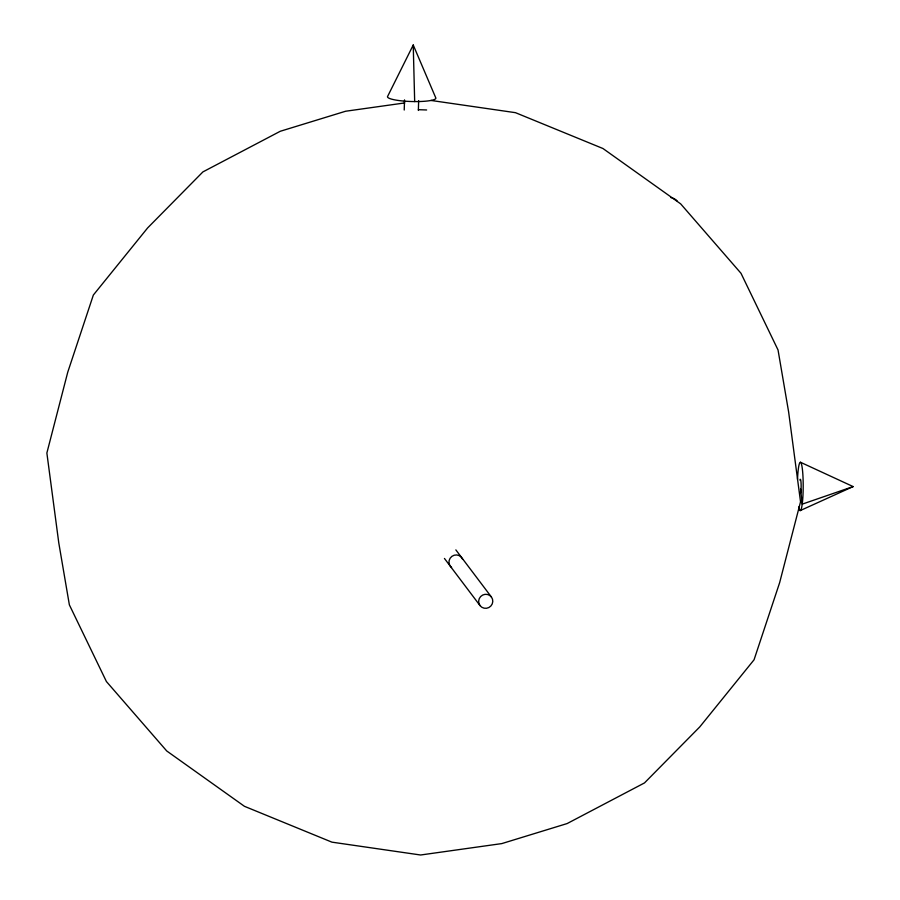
<?xml version="1.0" encoding="UTF-8"?>
<svg xmlns="http://www.w3.org/2000/svg" width="900" height="900" viewBox="0 0 900 900"><rect width="100%" height="100%" fill="white"/><g stroke="black" fill="none" stroke-linecap="round" stroke-linejoin="round"><path stroke-width="1.35" d="M404.224 110.025L404.527 99.889M418.365 110.441L418.657 100.62M413.235 45L387.72 96.199A24.199 4.072 1.7 0 0 411.514 101.52A24.199 4.072 1.7 0 0 435.679 97.639L413.235 45L414.675 101.576M800.111 510.626L853.133 486.585L800.46 462.251M853.133 486.585L802.226 504.146L800.572 489.049M404.786 102.926L345.6 111.24L280.26 131.276L202.916 171.9L147.645 227.914L93.353 295.043L67.748 372.195L46.867 453.015L58.781 542.903L69.367 604.856L106.414 681.548L166.736 750.971L244.44 806.31L331.92 842.153L420.604 855L501.806 843.592L567.146 823.556L644.479 782.933L699.761 726.919L754.054 659.79L779.648 582.649L800.539 501.817L788.625 411.93L778.039 349.976L740.992 273.285L680.659 203.861L602.966 148.523L515.486 112.68L430.965 100.44M455.861 549.9L491.434 597.038A7.133 6.964 -37 0 1 486.484 608.276A7.133 6.964 -37 0 1 479.261 598.613A7.133 6.964 -37 0 1 491.434 597.038M444.442 558.45L480.015 605.587M418.387 109.71A378.45 361.463 2.6 0 1 426.634 109.98M451.586 567.529A7.133 6.964 -37 0 1 451.856 556.38A7.133 6.964 -37 0 1 462.623 559.271M670.781 197.528A417.06 69.885 -47.5 0 1 677.07 200.801M797.524 479.34A24.199 2.914 -89.8 0 1 801.439 464.006A24.199 2.914 -89.8 0 1 802.845 497.441A24.199 2.914 -89.8 0 1 798.683 506.947M799.898 480.139A7.133 0.855 -89.8 0 1 801.146 486.697A7.133 0.855 -89.8 0 1 799.819 492.48"/></g></svg>
